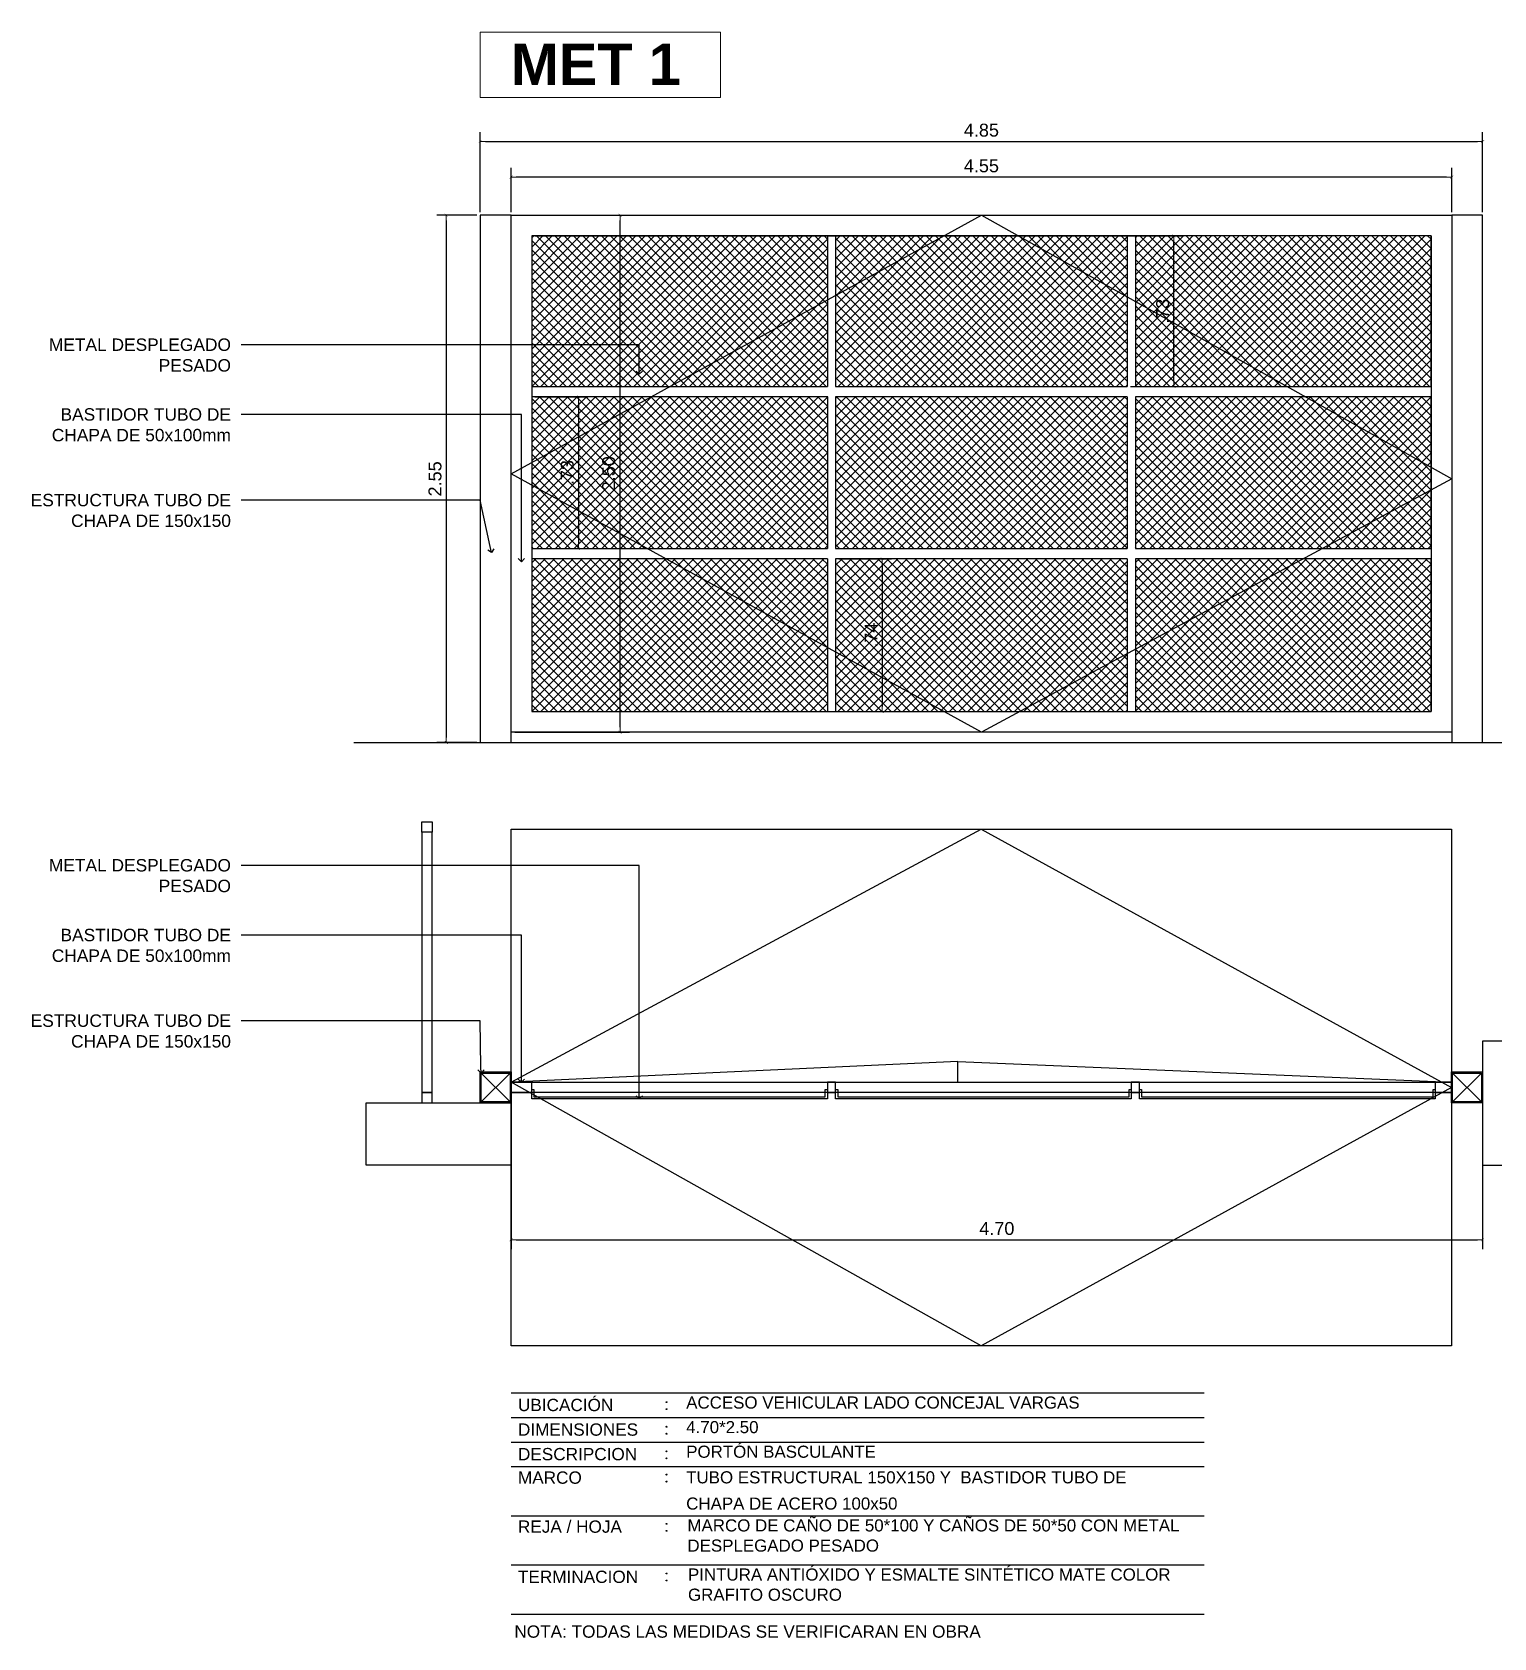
# Model space of a CAD drawing. Extents: x 465 to 637, y -105 to -61.
# Drawn here: x 522.46 to 529.53, y -83.04 to -75.27 of the extents above; entities that cross this region are included whole.
import ezdxf
from ezdxf import colors
from ezdxf.entities.mleader import LeaderData, LeaderLine
from ezdxf.enums import TextEntityAlignment as Align
from ezdxf.math import Vec2, Vec3

# ---------------------------------------------------------------- set-up
doc = ezdxf.new("R2010")
doc.units = 0
doc.linetypes.add('HIDDEN', pattern=[9.525, 6.35, -3.175])
for name, color, linetype in [('0.1', 1, 'Continuous'), ('01', 1, 'Continuous'), ('A-Proyección', 1, 'HIDDEN'), ('ROT-02', 136, 'Continuous'), ('ROT-TXT', 2, 'Continuous')]:
    doc.layers.add(name, color=color, linetype=linetype)
doc.layers.add('A-Aberturas', color=2, linetype='Continuous', lineweight=18)
doc.layers.add('A-Cotas', color=1, linetype='Continuous', lineweight=5)
doc.styles.add('ARIAL', font='arial.ttf')
doc.styles.add('ROMANS', font='arial.ttf')
doc.styles.add('SANSSERIFBOLD', font='sasb____.pfb')
doc.styles.get("Standard").update_dxf_attribs({"font": 'arial.ttf'})
doc.dimstyles.new('ST-COTA-25', dxfattribs={"dimscale": 0.25, "dimtxt": 0.18, "dimasz": 0.1, "dimexe": 0.18, "dimexo": 0.0625, "dimgap": 0.09, "dimtad": 1, "dimzin": 4, "dimdsep": 46, "dimtxsty": 'ARIAL', "dimblk1": 'COTA_N', "dimblk2": 'COTA_N', "dimsah": 1, "dimcen": 0.09, "dimclrd": 8, "dimclre": 8, "dimclrt": 140, "dimadec": 0, "dimazin": 0, "dimtfac": 1, "dimtix": 1, "dimtmove": 0, "dimatfit": 3, "dimldrblk": 'COTA_N', "dimfxl": 0.18, "dimtolj": 1, "dimtzin": 0, "dimarcsym": 0})

# ---------------------------------------------------------------- blocks, each defined once
blk = doc.blocks.new('COTA_N')
for p, q in [((-1, 0), (0, 0)), ((0, 0.5), (0, -0.5))]:
    blk.add_line(p, q)
at = {"color": 3, "const_width": 0.065}
blk.add_lwpolyline([(0.14, 0.14), (0.28, 0.28), (0, 0), (-0.14, -0.14), (-0.28, -0.28)], dxfattribs=at)
blk = doc.blocks.new('*D146')
at = {"layer": 'A-Cotas', "color": 8, "lineweight": -2, "transparency": 16777216}
for p, q in [((524.8906, -76.2594), (528.0259, -76.2594)), ((527.9809, -76.9624), (527.9809, -76.2844)), ((527.7702, -76.9874), (528.0259, -76.9874))]:
    blk.add_line(p, q, dxfattribs=at)
at = {"layer": 'Defpoints', "color": 0, "transparency": 16777216}
for p in [(524.875, -76.2594, 0), (527.9809, -76.2594), (527.7545, -76.9874, 0)]:
    blk.add_point(p, dxfattribs=at)
at = {"layer": 'A-Cotas', "color": 8, "lineweight": -2, "transparency": 16777216, "xscale": 0.025, "yscale": 0.025, "zscale": 0.025}
for p, rotation in [((527.9809, -76.2594), 90), ((527.9809, -76.9874), 270)]:
    blk.add_blockref('COTA_N', p, dxfattribs=dict(at, rotation=rotation))
at = {"layer": 'A-Cotas', "transparency": 16777216, "insert": (527.9265, -76.6234), "char_height": 0.0625, "attachment_point": 5, "rotation": 90, "style": 'ARIAL'}
blk.add_mtext('\\A1;.73', dxfattribs=at)
blk = doc.blocks.new('*D147')
at = {"layer": 'A-Cotas', "color": 8, "lineweight": -2, "transparency": 16777216}
for p, q in [((524.8906, -77.0374), (525.1463, -77.0374)), ((525.1013, -77.0624), (525.1013, -77.7453)), ((524.8906, -77.7703), (525.1463, -77.7703))]:
    blk.add_line(p, q, dxfattribs=at)
at = {"layer": 'Defpoints', "color": 0, "transparency": 16777216}
for p in [(524.875, -77.0374, 0), (524.875, -77.7703, 0), (525.1013, -77.7703)]:
    blk.add_point(p, dxfattribs=at)
at = {"layer": 'A-Cotas', "color": 8, "lineweight": -2, "transparency": 16777216, "xscale": 0.025, "yscale": 0.025, "zscale": 0.025}
for p, rotation in [((525.1013, -77.0374), 90), ((525.1013, -77.7703), 270)]:
    blk.add_blockref('COTA_N', p, dxfattribs=dict(at, rotation=rotation))
at = {"layer": 'A-Cotas', "transparency": 16777216, "insert": (525.0469, -77.4039), "char_height": 0.0625, "attachment_point": 5, "rotation": 90, "style": 'ARIAL'}
blk.add_mtext('\\A1;.73', dxfattribs=at)
blk = doc.blocks.new('*D148')
at = {"layer": 'A-Cotas', "color": 8, "lineweight": -2, "transparency": 16777216}
for p, q in [((526.3604, -77.8203), (526.6143, -77.8203)), ((526.5693, -77.8453), (526.5693, -78.5344)), ((524.8906, -78.5594), (526.6143, -78.5594))]:
    blk.add_line(p, q, dxfattribs=at)
at = {"layer": 'Defpoints', "color": 0, "transparency": 16777216}
for p in [(526.3448, -77.8203, 0), (524.875, -78.5594, 0), (526.5693, -78.5594)]:
    blk.add_point(p, dxfattribs=at)
at = {"layer": 'A-Cotas', "color": 8, "lineweight": -2, "transparency": 16777216, "xscale": 0.025, "yscale": 0.025, "zscale": 0.025}
for p, rotation in [((526.5693, -77.8203), 90), ((526.5693, -78.5594), 270)]:
    blk.add_blockref('COTA_N', p, dxfattribs=dict(at, rotation=rotation))
at = {"layer": 'A-Cotas', "transparency": 16777216, "insert": (526.5156, -78.1899), "char_height": 0.0625, "attachment_point": 5, "rotation": 90, "style": 'ARIAL'}
blk.add_mtext('\\A1;.74', dxfattribs=at)
blk = doc.blocks.new('*D149')
at = {"layer": 'A-Cotas', "color": 8, "lineweight": -2, "transparency": 16777216}
for p, q in [((524.7926, -76.1594), (525.347, -76.1594)), ((525.302, -78.6344), (525.302, -76.1844)), ((524.7926, -78.6594), (525.347, -78.6594))]:
    blk.add_line(p, q, dxfattribs=at)
at = {"layer": 'Defpoints', "color": 0, "transparency": 16777216}
for p in [(524.7769, -76.1594), (525.302, -76.1594), (524.7769, -78.6594, 0)]:
    blk.add_point(p, dxfattribs=at)
at = {"layer": 'A-Cotas', "color": 8, "lineweight": -2, "transparency": 16777216, "xscale": 0.025, "yscale": 0.025, "zscale": 0.025}
for p, rotation in [((525.302, -76.1594), 90), ((525.302, -78.6594), 270)]:
    blk.add_blockref('COTA_N', p, dxfattribs=dict(at, rotation=rotation))
at = {"layer": 'A-Cotas', "transparency": 16777216, "insert": (525.2476, -77.4094), "char_height": 0.0625, "attachment_point": 5, "rotation": 90, "style": 'ARIAL'}
blk.add_mtext('\\A1;2.50', dxfattribs=at)
blk = doc.blocks.new('*D150')
at = {"layer": 'A-Cotas', "color": 8, "lineweight": -2, "transparency": 16777216}
for p, q in [((524.775, -76.1438), (524.775, -75.9301)), ((529.3243, -76.1438), (529.3243, -75.9301)), ((529.2993, -75.9751), (524.8, -75.9751))]:
    blk.add_line(p, q, dxfattribs=at)
at = {"layer": 'Defpoints', "color": 0, "transparency": 16777216}
for p in [(524.775, -75.9751), (524.775, -76.1594, 0), (529.3243, -76.1594, 0)]:
    blk.add_point(p, dxfattribs=at)
at = {"layer": 'A-Cotas', "color": 8, "lineweight": -2, "transparency": 16777216, "xscale": 0.025, "yscale": 0.025, "zscale": 0.025, "rotation": 180}
blk.add_blockref('COTA_N', (524.775, -75.9751), dxfattribs=at)
at = {"layer": 'A-Cotas', "color": 8, "lineweight": -2, "transparency": 16777216, "xscale": 0.025, "yscale": 0.025, "zscale": 0.025}
blk.add_blockref('COTA_N', (529.3243, -75.9751), dxfattribs=at)
at = {"layer": 'A-Cotas', "transparency": 16777216, "insert": (527.0497, -75.9208), "char_height": 0.0625, "attachment_point": 5, "style": 'ARIAL'}
blk.add_mtext('\\A1;4.55', dxfattribs=at)
blk = doc.blocks.new('*D151')
at = {"layer": 'A-Cotas', "color": 8, "lineweight": -2, "transparency": 16777216}
for p, q in [((524.6257, -76.1438), (524.6257, -75.7577)), ((529.4736, -76.1438), (529.4736, -75.7577)), ((524.6507, -75.8027), (529.4486, -75.8027))]:
    blk.add_line(p, q, dxfattribs=at)
at = {"layer": 'Defpoints', "color": 0, "transparency": 16777216}
for p in [(529.4736, -75.8027), (524.6257, -76.1594), (529.4736, -76.1594, 0)]:
    blk.add_point(p, dxfattribs=at)
at = {"layer": 'A-Cotas', "color": 8, "lineweight": -2, "transparency": 16777216, "xscale": 0.025, "yscale": 0.025, "zscale": 0.025, "rotation": 180}
blk.add_blockref('COTA_N', (524.6257, -75.8027), dxfattribs=at)
at = {"layer": 'A-Cotas', "color": 8, "lineweight": -2, "transparency": 16777216, "xscale": 0.025, "yscale": 0.025, "zscale": 0.025}
blk.add_blockref('COTA_N', (529.4736, -75.8027), dxfattribs=at)
at = {"layer": 'A-Cotas', "transparency": 16777216, "insert": (527.0497, -75.7483), "char_height": 0.0625, "attachment_point": 5, "style": 'ARIAL'}
blk.add_mtext('\\A1;4.85', dxfattribs=at)
blk = doc.blocks.new('*D152')
at = {"layer": 'A-Cotas', "color": 8, "lineweight": -2, "transparency": 16777216}
for p, q in [((524.61, -76.1594), (524.4168, -76.1594)), ((524.4618, -76.1844), (524.4618, -78.6844)), ((524.61, -78.7094), (524.4168, -78.7094))]:
    blk.add_line(p, q, dxfattribs=at)
at = {"layer": 'Defpoints', "color": 0, "transparency": 16777216}
for p in [(524.6257, -76.1594), (524.4618, -78.7094), (524.6257, -78.7094)]:
    blk.add_point(p, dxfattribs=at)
at = {"layer": 'A-Cotas', "color": 8, "lineweight": -2, "transparency": 16777216, "xscale": 0.025, "yscale": 0.025, "zscale": 0.025}
for p, rotation in [((524.4618, -76.1594), 90), ((524.4618, -78.7094), 270)]:
    blk.add_blockref('COTA_N', p, dxfattribs=dict(at, rotation=rotation))
at = {"layer": 'A-Cotas', "transparency": 16777216, "insert": (524.4074, -77.4344), "char_height": 0.0625, "attachment_point": 5, "rotation": 90, "style": 'ARIAL'}
blk.add_mtext('\\A1;2.55', dxfattribs=at)
blk = doc.blocks.new('_Open90')
at = {"color": 0, "linetype": 'ByBlock', "lineweight": -2}
for p, q in [((0, 0), (-1, 0)), ((-0.5, 0.5), (0, 0)), ((0, 0), (-0.5, -0.5))]:
    blk.add_line(p, q, dxfattribs=at)
blk = doc.blocks.new('*D222')
at = {"layer": 'A-Cotas', "color": 8, "lineweight": -2, "transparency": 16777216}
for p, q in [((524.775, -80.6183), (524.775, -81.1593)), ((529.4736, -80.6183), (529.4736, -81.1593)), ((524.8, -81.1143), (529.4486, -81.1143))]:
    blk.add_line(p, q, dxfattribs=at)
at = {"layer": 'Defpoints', "color": 0, "transparency": 16777216}
for p in [(524.775, -80.6026), (529.4736, -80.6026), (529.4736, -81.1143)]:
    blk.add_point(p, dxfattribs=at)
at = {"layer": 'A-Cotas', "color": 8, "lineweight": -2, "transparency": 16777216, "xscale": 0.025, "yscale": 0.025, "zscale": 0.025, "rotation": 180}
blk.add_blockref('COTA_N', (524.775, -81.1143), dxfattribs=at)
at = {"layer": 'A-Cotas', "color": 8, "lineweight": -2, "transparency": 16777216, "xscale": 0.025, "yscale": 0.025, "zscale": 0.025}
blk.add_blockref('COTA_N', (529.4736, -81.1143), dxfattribs=at)
at = {"layer": 'A-Cotas', "transparency": 16777216, "insert": (527.1243, -81.0599), "char_height": 0.0625, "attachment_point": 5, "style": 'ARIAL'}
blk.add_mtext('\\A1;4.70', dxfattribs=at)

msp = doc.modelspace()

# ---------------------------------------------------------------- hatches: boundary and pattern name
at = {"layer": '01'}
h = msp.add_hatch(dxfattribs=at)
h.set_pattern_fill('ANSI37', color=252, scale=0.01)
h.set_pattern_definition([(45, (109.95814, 317.935397), (-0.0224506403, 0.0224506403), []), (135, (109.95814, 317.935397), (-0.0224506403, -0.0224506403), [])])
h.paths.add_polyline_path([(526.3048, -76.9874), (526.3048, -76.2594), (524.875, -76.2594), (524.875, -76.9874)])
h.paths.add_polyline_path([(526.3048, -77.7703), (526.3048, -77.0374), (524.875, -77.0374), (524.875, -77.7703)])
h.paths.add_polyline_path([(527.7545, -76.9874), (527.7545, -76.2594), (526.3448, -76.2594), (526.3448, -76.9874)])
h.paths.add_polyline_path([(527.7945, -76.2594), (527.7945, -76.9874), (529.2243, -76.9874), (529.2243, -76.2594)])
h.paths.add_polyline_path([(527.7545, -77.7703), (527.7545, -77.0374), (526.3448, -77.0374), (526.3448, -77.7703)])
h.paths.add_polyline_path([(527.7945, -77.0374), (527.7945, -77.7703), (529.2243, -77.7703), (529.2243, -77.0374)])
h.paths.add_polyline_path([(527.7945, -77.8203), (527.7945, -78.5594), (529.2243, -78.5594), (529.2243, -77.8203)])
h.paths.add_polyline_path([(526.3048, -78.5594), (526.3048, -77.8203), (524.875, -77.8203), (524.875, -78.5594)])
h.paths.add_polyline_path([(526.3448, -77.8203), (526.3448, -78.5594), (527.7545, -78.5594), (527.7545, -77.8203)])

# ---------------------------------------------------------------- linework, layer by layer
at = {"color": 2}
for points in [[(524.6257, -78.7094), (524.775, -78.7094), (524.775, -76.1594), (524.6257, -76.1594)], [(524.3432, -80.4026), (524.3932, -80.4026), (524.3932, -79.1426), (524.3432, -79.1426)], [(524.875, -80.3876), (524.885, -80.3876), (524.885, -80.4226), (526.2948, -80.4226), (526.2948, -80.3876), (526.3048, -80.3876), (526.3048, -80.4326), (524.875, -80.4326)]]:
    msp.add_lwpolyline(points, close=True, dxfattribs=at)
at = {"color": 2, "elevation": 0}
for points in [[(529.3243, -78.7094), (529.4736, -78.7094), (529.4736, -76.1594), (529.3243, -76.1594)], [(526.3448, -80.3876), (526.3548, -80.3876), (526.3548, -80.4226), (527.7645, -80.4226), (527.7645, -80.3876), (527.7745, -80.3876), (527.7745, -80.4326), (526.3448, -80.4326)], [(527.8145, -80.3876), (527.8245, -80.3876), (527.8245, -80.4226), (529.2343, -80.4226), (529.2343, -80.3876), (529.2443, -80.3876), (529.2443, -80.4326), (527.8145, -80.4326)]]:
    msp.add_lwpolyline(points, close=True, dxfattribs=at)
at = {"color": 5}
for points in [[(529.4736, -80.7537), (529.7736, -80.7537), (529.7736, -80.1537), (529.4736, -80.1537)], [(524.075, -80.4526), (524.775, -80.4526), (524.775, -80.7526), (524.075, -80.7526)]]:
    msp.add_lwpolyline(points, close=True, dxfattribs=at)
at = {"color": 3}
for points in [[(524.625, -80.3026), (524.775, -80.3026), (524.775, -80.4526), (524.625, -80.4526)], [(524.63, -80.3076), (524.77, -80.3076), (524.77, -80.4476), (524.63, -80.4476)], [(524.775, -80.4026), (524.875, -80.4026), (524.875, -80.3526), (524.775, -80.3526)], [(529.3236, -80.3026), (529.4736, -80.3026), (529.4736, -80.4526), (529.3236, -80.4526)], [(529.3286, -80.3076), (529.4686, -80.3076), (529.4686, -80.4476), (529.3286, -80.4476)]]:
    msp.add_lwpolyline(points, close=True, dxfattribs=at)
at = {"color": 1}
for points in [[(524.63, -80.3076), (524.77, -80.4476)], [(524.63, -80.4476), (524.77, -80.3076)], [(529.3286, -80.3076), (529.4686, -80.4476)], [(529.3286, -80.4476), (529.4686, -80.3076)]]:
    msp.add_lwpolyline(points, dxfattribs=at)
at = {"color": 3, "elevation": 0}
for points in [[(526.3048, -80.4026), (526.3448, -80.4026), (526.3448, -80.3526), (526.3048, -80.3526)], [(527.7745, -80.4026), (527.8145, -80.4026), (527.8145, -80.3526), (527.7745, -80.3526)], [(529.2443, -80.4026), (529.3236, -80.4026), (529.3236, -80.3526), (529.2443, -80.3526)]]:
    msp.add_lwpolyline(points, close=True, dxfattribs=at)
at = {"layer": '0.1'}
for p, q in [((524.775, -81.8545), (528.127, -81.8545)), ((524.775, -81.9733), (528.127, -81.9733)), ((524.775, -82.0922), (528.127, -82.0922)), ((524.775, -82.211), (528.127, -82.211)), ((524.775, -82.4488), (528.127, -82.4488)), ((524.775, -82.4488), (528.127, -82.4488)), ((524.775, -82.6865), (528.127, -82.6865)), ((524.775, -82.6865), (528.127, -82.6865)), ((524.775, -82.6865), (528.127, -82.6865)), ((524.775, -82.6865), (528.127, -82.6865)), ((524.775, -82.9242), (528.127, -82.9242))]:
    msp.add_line(p, q, dxfattribs=at)
at = {"layer": '0.1', "color": 5}
msp.add_lwpolyline([(524.0143, -78.7094), (631.8609, -78.7094)], dxfattribs=at)
at = {"layer": '01', "elevation": 0}
msp.add_lwpolyline([(524.775, -76.1594), (529.3243, -76.1594), (529.3243, -78.6594), (524.775, -78.6594)], close=True, dxfattribs=at)
for points in [[(524.875, -76.2594), (524.875, -78.5594)], [(527.7945, -76.9874), (529.2243, -76.9874), (529.2243, -76.2594), (524.875, -76.2594), (524.875, -76.9874), (526.3048, -76.9874)], [(526.3048, -76.2594), (526.3048, -76.9874)], [(526.3448, -76.2594), (526.3448, -76.9874)], [(527.7545, -76.2594), (527.7545, -76.9874)], [(527.7945, -76.2594), (527.7945, -76.9874)], [(529.2243, -76.2594), (529.2243, -78.5594)], [(526.3448, -76.9874), (527.7545, -76.9874)], [(526.3066, -77.0374), (524.875, -77.0374), (524.875, -77.7703), (526.3048, -77.7703)], [(526.3048, -77.0374), (526.3048, -77.7703)], [(526.3448, -77.0374), (526.3448, -77.7703)], [(527.7545, -77.0374), (526.3448, -77.0374)], [(527.7545, -77.0374), (527.7545, -77.7703)], [(527.7945, -77.0374), (527.7945, -77.7703)], [(527.7945, -77.7703), (529.2243, -77.7703), (529.2243, -77.0374), (527.7945, -77.0374)], [(526.3448, -77.7703), (527.7545, -77.7703)], [(526.3048, -77.8203), (524.875, -77.8203), (524.875, -78.5594), (529.2243, -78.5594), (529.2243, -77.8203), (527.7945, -77.8203)], [(526.3048, -77.8203), (526.3048, -78.5594)], [(527.7545, -77.8203), (526.3448, -77.8203)], [(526.3448, -77.8203), (526.3448, -78.5594)], [(527.7545, -77.8203), (527.7545, -78.5594)], [(527.7945, -77.8203), (527.7945, -78.5594)]]:
    msp.add_lwpolyline(points, dxfattribs=at)
at = {"layer": '01'}
for points in [[(524.3932, -79.1426), (524.3432, -79.1426), (524.3432, -79.0926), (524.3932, -79.0926)], [(524.3932, -80.4026), (524.3432, -80.4026), (524.3432, -80.4526), (524.3932, -80.4526)]]:
    msp.add_lwpolyline(points, close=True, dxfattribs=at)
at = {"layer": '01', "color": 251}
msp.add_lwpolyline([(524.775, -79.1277), (529.3236, -79.1277), (529.3236, -81.6276), (524.775, -81.6276)], close=True, dxfattribs=at)
at = {"layer": '01'}
for points in [[(526.936, -80.3526), (526.936, -80.2526), (524.775, -80.3526)], [(526.936, -80.2526), (529.3236, -80.3526)], [(524.775, -80.3526), (529.3236, -80.3526), (529.3236, -80.4026), (524.775, -80.4026), (524.775, -80.3526)]]:
    msp.add_lwpolyline(points, dxfattribs=at)
at = {"layer": 'A-Cotas', "color": 1}
msp.add_lwpolyline([(524.6257, -75.5907), (525.7872, -75.5907), (525.7872, -75.2737), (524.6257, -75.2737)], close=True, dxfattribs=at)
at = {"layer": 'A-Proyección', "elevation": 0}
msp.add_lwpolyline([(527.0497, -76.1594), (529.3243, -77.4344), (527.0497, -78.6594), (524.775, -77.4094), (527.0497, -76.1594)], dxfattribs=at)
at = {"layer": 'A-Proyección', "color": 251}
msp.add_lwpolyline([(527.049, -79.1277), (529.3236, -80.3776), (527.049, -81.6276), (524.775, -80.3526), (527.049, -79.1277)], dxfattribs=at)
at = {"layer": 'ROT-02'}
msp.add_line((524.775, -82.211), (528.127, -82.211), dxfattribs=at)
at = {"layer": 'ROT-TXT'}
for centre in [(525.5272, -81.8994), (525.5272, -81.9332), (525.5272, -82.0182), (525.5272, -82.0521), (525.5272, -82.1371), (525.5272, -82.1709), (525.5272, -82.2498), (525.5272, -82.2836), (525.5272, -82.4878), (525.5272, -82.5216), (525.5272, -82.7283), (525.5272, -82.7621)]:
    msp.add_circle(centre, 0.00199, dxfattribs=at)

# ---------------------------------------------------------------- texts
at = {"layer": 'A-Aberturas', "style": 'SANSSERIFBOLD'}
msp.add_text('MET 1', height=0.2, dxfattribs=at).set_placement((524.7734, -75.5291))
at = {"layer": 'ROT-TXT', "style": 'ROMANS'}
for s, height, p in [('UBICACIÓN', 0.05943, (524.8083, -81.913)), ('DIMENSIONES', 0.059429, (524.8083, -82.0319)), ('DESCRIPCION', 0.059429, (524.8083, -82.1507)), ('MARCO', 0.05943, (524.8083, -82.2643)), ('REJA / HOJA', 0.059429, (524.8083, -82.5013)), ('TERMINACION', 0.059429, (524.8083, -82.744))]:
    msp.add_text(s, height=height, dxfattribs=at).set_placement(p, align=Align.MIDDLE_LEFT)
for s, height, p in [('ACCESO VEHICULAR LADO CONCEJAL VARGAS', 0.0585, (525.622, -81.9305)), ('4.70*2.50', 0.0585, (525.622, -82.0493)), ('PORTÓN BASCULANTE', 0.0585, (525.622, -82.1682)), ('NOTA: TODAS LAS MEDIDAS SE VERIFICARAN EN OBRA', 0.059429, (524.791, -83.0385))]:
    msp.add_text(s, height=height, dxfattribs=at).set_placement(p)
at = {"layer": 'ROT-TXT', "char_height": 0.0585, "attachment_point": 1, "style": 'ROMANS'}
for s, insert, width in [('\\pxsm1.3;TUBO ESTRUCTURAL 150X150 Y  BASTIDOR TUBO DE CHAPA DE ACERO 100x50', (525.622, -82.2337), 2.386805), ('MARCO DE CAÑO DE 50*100 Y CAÑOS DE 50*50 CON METAL DESPLEGADO PESADO', (525.628, -82.4662), 2.498965), ('PINTURA ANTIÓXIDO Y ESMALTE SINTÉTICO MATE COLOR GRAFITO OSCURO', (525.6307, -82.7037), 2.498725)]:
    msp.add_mtext(s, dxfattribs=dict(at, insert=insert, width=width))

# ---------------------------------------------------------------- dimensions: what is measured, and where the dimension line sits
at = {"layer": 'A-Cotas'}
for base, p1, p2, picture, middle in [((529.4736, -75.8027), (524.6257, -76.1594), (529.4736, -76.1594, 0), '*D151', (527.0497, -75.7483)), ((524.775, -75.9751), (529.3243, -76.1594, 0), (524.775, -76.1594, 0), '*D150', (527.0497, -75.9208)), ((529.4736, -81.1143), (524.775, -80.6026), (529.4736, -80.6026), '*D222', (527.1243, -81.0599))]:
    dim = msp.add_linear_dim(base=base, p1=p1, p2=p2, dimstyle='ST-COTA-25', override={"dimtxt": 0.25, "dimclrt": 256}, dxfattribs=at)
    dim.commit()
    dim.dimension.update_dxf_attribs({"geometry": picture, "text_midpoint": middle})
for base, p1, p2, picture, middle in [((524.4618, -78.7094), (524.6257, -76.1594), (524.6257, -78.7094), '*D152', (524.4074, -77.4344)), ((525.302, -76.1594), (524.7769, -78.6594, 0), (524.7769, -76.1594), '*D149', (525.2476, -77.4094)), ((527.9809, -76.2594), (527.7545, -76.9874, 0), (524.875, -76.2594, 0), '*D146', (527.9265, -76.6234)), ((525.1013, -77.7703), (524.875, -77.0374, 0), (524.875, -77.7703, 0), '*D147', (525.0469, -77.4039)), ((526.5693, -78.5594), (526.3448, -77.8203, 0), (524.875, -78.5594, 0), '*D148', (526.5156, -78.1899))]:
    dim = msp.add_linear_dim(base=base, p1=p1, p2=p2, angle=90, dimstyle='ST-COTA-25', override={"dimtxt": 0.25, "dimclrt": 256}, dxfattribs=at)
    dim.commit()
    dim.dimension.update_dxf_attribs({"geometry": picture, "text_midpoint": middle})

# ---------------------------------------------------------------- leaders
at = {"layer": '0.1'}
ml = msp.add_multileader_mtext('Standard', dxfattribs=at)
ml.set_content('METAL DESPLEGADO\\PPESADO', color=256)
ml.set_leader_properties()
ml.set_arrow_properties(name='OPEN90')
ml.build(insert=Vec2(0, 0))
ml.multileader.update_dxf_attribs({"dogleg_length": 0.1112, "arrow_head_size": 0.03})
ctx = ml.context
ctx.base_point, ctx.char_height, ctx.arrow_head_size, ctx.landing_gap_size, ctx.plane_origin = Vec3(522.5, -76.7858), 0.06, 0.03, 0.05, Vec3(524.4512, -77.0116)
ctx.text_align_type = 2
notes = []
notes.append((ctx, [(0, (1, 1, 0), (525.3953, -76.7858), (-1, 0), 1.925, [(0, [(525.3953, -76.9284)], 0, [])])]))
ctx.mtext.insert, ctx.mtext.alignment, ctx.mtext.flow_direction = Vec3(523.4203, -76.7553), 3, 5
ml = msp.add_multileader_mtext('Standard', dxfattribs=at)
ml.set_content('BASTIDOR TUBO DE\\PCHAPA DE 50x100mm', color=256)
ml.set_leader_properties()
ml.set_arrow_properties(name='OPEN90')
ml.build(insert=Vec2(0, 0))
ml.multileader.update_dxf_attribs({"dogleg_length": 0.1112, "arrow_head_size": 0.03})
ctx = ml.context
ctx.base_point, ctx.char_height, ctx.arrow_head_size, ctx.landing_gap_size, ctx.plane_origin = Vec3(522.5135, -77.1231), 0.06, 0.03, 0.05, Vec3(523.8808, -77.349)
ctx.text_align_type = 2
notes.append((ctx, [(0, (1, 1, 0), (524.825, -77.1231), (-1, 0), 1.3547, [(0, [(524.825, -77.8351)], 0, [])])]))
ctx.mtext.insert, ctx.mtext.alignment, ctx.mtext.flow_direction = Vec3(523.4203, -77.0926), 3, 5
ml = msp.add_multileader_mtext('Standard', dxfattribs=at)
ml.set_content('ESTRUCTURA TUBO DE\\PCHAPA DE 150x150', color=256)
ml.set_leader_properties()
ml.set_arrow_properties(name='OPEN90')
ml.build(insert=Vec2(0, 0))
ml.multileader.update_dxf_attribs({"dogleg_length": 0.1112, "arrow_head_size": 0.03})
ctx = ml.context
ctx.base_point, ctx.char_height, ctx.arrow_head_size, ctx.landing_gap_size, ctx.plane_origin = Vec3(522.4128, -77.5373), 0.06, 0.03, 0.05, Vec3(523.8808, -77.7631)
ctx.text_align_type = 2
notes.append((ctx, [(0, (1, 1, 0), (524.625, -77.5373), (-1, 0), 1.1547, [(0, [(524.6804, -77.7901)], 0, [])])]))
ctx.mtext.insert, ctx.mtext.alignment, ctx.mtext.flow_direction = Vec3(523.4203, -77.5068), 3, 5
ml = msp.add_multileader_mtext('Standard', dxfattribs=at)
ml.set_content('METAL DESPLEGADO\\PPESADO', color=256)
ml.set_leader_properties()
ml.set_arrow_properties(name='OPEN90')
ml.build(insert=Vec2(0, 0))
ml.multileader.update_dxf_attribs({"dogleg_length": 0.1112, "arrow_head_size": 0.03})
ctx = ml.context
ctx.base_point, ctx.char_height, ctx.arrow_head_size, ctx.landing_gap_size, ctx.plane_origin = Vec3(522.5, -79.3034), 0.06, 0.03, 0.05, Vec3(524.4512, -79.5292)
ctx.text_align_type = 2
notes.append((ctx, [(0, (1, 1, 0), (525.3953, -79.3034), (-1, 0), 1.925, [(0, [(525.3953, -80.4326)], 0, [])])]))
ctx.mtext.insert, ctx.mtext.alignment, ctx.mtext.flow_direction = Vec3(523.4203, -79.2729), 3, 5
ml = msp.add_multileader_mtext('Standard', dxfattribs=at)
ml.set_content('BASTIDOR TUBO DE\\PCHAPA DE 50x100mm', color=256)
ml.set_leader_properties()
ml.set_arrow_properties(name='OPEN90')
ml.build(insert=Vec2(0, 0))
ml.multileader.update_dxf_attribs({"dogleg_length": 0.1112, "arrow_head_size": 0.03})
ctx = ml.context
ctx.base_point, ctx.char_height, ctx.arrow_head_size, ctx.landing_gap_size, ctx.plane_origin = Vec3(522.5135, -79.6407), 0.06, 0.03, 0.05, Vec3(523.8808, -79.8665)
ctx.text_align_type = 2
notes.append((ctx, [(0, (1, 1, 0), (524.825, -79.6407), (-1, 0), 1.3547, [(0, [(524.825, -80.3526)], 0, [])])]))
ctx.mtext.insert, ctx.mtext.alignment, ctx.mtext.flow_direction = Vec3(523.4203, -79.6102), 3, 5
ml = msp.add_multileader_mtext('Standard', dxfattribs=at)
ml.set_content('ESTRUCTURA TUBO DE\\PCHAPA DE 150x150', color=256)
ml.set_leader_properties()
ml.set_arrow_properties(name='OPEN90')
ml.build(insert=Vec2(0, 0))
ml.multileader.update_dxf_attribs({"dogleg_length": 0.1112, "arrow_head_size": 0.03})
ctx = ml.context
ctx.base_point, ctx.char_height, ctx.arrow_head_size, ctx.landing_gap_size, ctx.plane_origin = Vec3(522.4128, -80.0548), 0.06, 0.03, 0.05, Vec3(523.8808, -80.2806)
ctx.text_align_type = 2
notes.append((ctx, [(0, (1, 1, 0), (524.625, -80.0548), (-1, 0), 1.1547, [(0, [(524.63, -80.3076)], 0, [])])]))
ctx.mtext.insert, ctx.mtext.alignment, ctx.mtext.flow_direction = Vec3(523.4203, -80.0243), 3, 5
for ctx, leaders in notes:
    for number, flags, end, landing, length, lines in leaders:
        leader = LeaderData()
        leader.index, (leader.has_last_leader_line, leader.has_dogleg_vector, leader.attachment_direction) = number, flags
        leader.last_leader_point, leader.dogleg_vector, leader.dogleg_length = Vec3(end), Vec3(landing), length
        for number, points, colour, breaks in lines:
            line = LeaderLine()
            line.index, line.vertices, line.color, line.breaks = number, Vec3.list(points), colors.encode_raw_color(colour), breaks
            leader.lines.append(line)
        ctx.leaders.append(leader)

doc.saveas('drawing.dxf')
